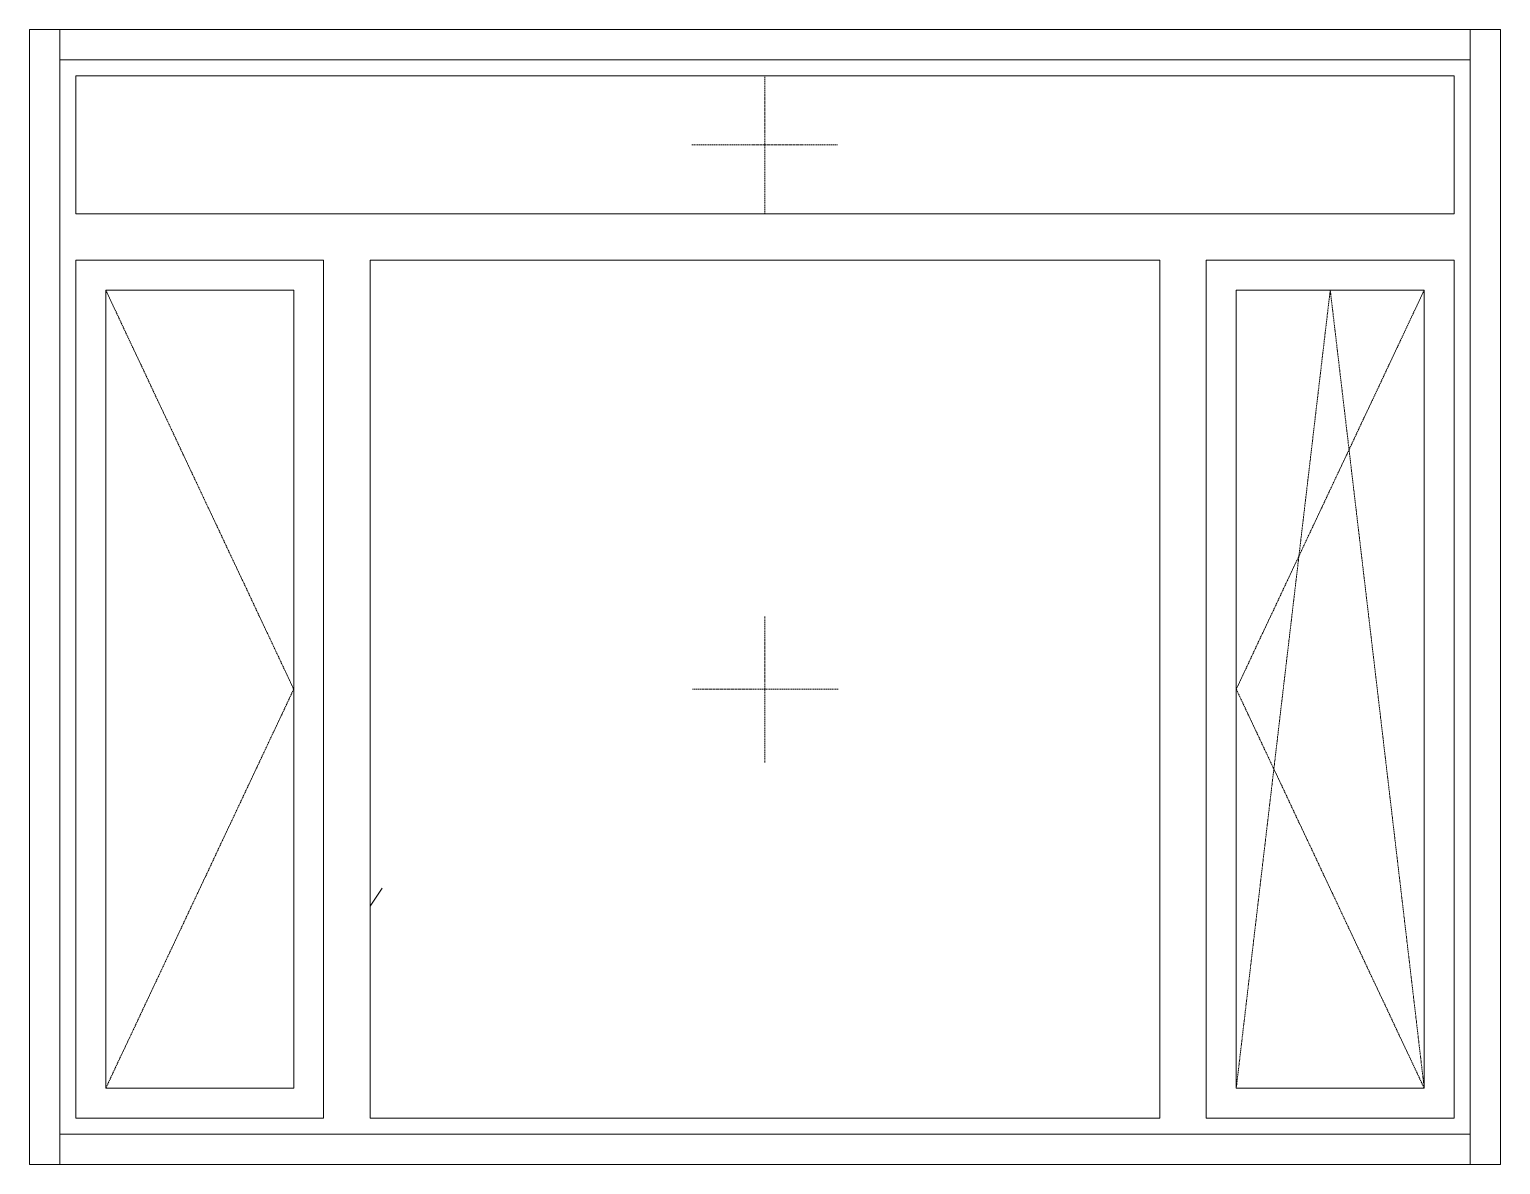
# Model space of a CAD drawing. Header units: millimetres. Extents: x -515342 to 330399, y -224905 to 507333.
# Drawn here: x 300938 to 303348, y 9578 to 11438 of the extents above; entities that cross this region are included whole.
import ezdxf

# ---------------------------------------------------------------- set-up
doc = ezdxf.new("R2010")
doc.units = ezdxf.units.MM
doc.linetypes.add('ASVP_Штриховая_ш2 п1', pattern=[3, 2, -1])
doc.layers.get('0').update_dxf_attribs({"lineweight": 0})
for name, color, linetype, lineweight in [('Витраж', 7, 'Continuous', 0), ('Окна', 7, 'Continuous', 0), ('Окна открывание', 7, 'Continuous', 0)]:
    doc.layers.add(name, color=color, linetype=linetype, lineweight=lineweight)

# ---------------------------------------------------------------- blocks, each defined once
blk = doc.blocks.new('Окно_ПВХ_3Створки_1Фрамуга-верх - АР_Окно_ОП_1820_h_х2370_3ст2фр-в-V56-О_АР_Эскиз_Фасад 1-12 копия 1')
at = {"layer": 'Окна открывание'}
h = blk.add_hatch(dxfattribs=at)
h.set_pattern_fill('FP_1', color=256, style=0, pattern_type=2)
h.set_pattern_definition([(236.31, (995.8, 1244.6), (-1777.9963, -3556.002), [641.067, -5769.603]), (236.31, (1031.34, 1137.9), (-1777.9963, -3556.002), [384.64, -6026.03]), (236.31, (818, 1137.9), (-1777.9963, -3556.002), [384.64, -6026.03])])
h.paths.add_polyline_path([(79145.4, 7586), (79466.6, 7586), (79466.6, 8992), (78172.6, 8992), (78172.6, 7586), (78921.7, 7586)])
at = {"layer": 'Окна'}
for p, q in [((79948.6, 9294), (77690.6, 9294)), ((77690.6, 9294), (77690.6, 9068)), ((79948.6, 9068), (79948.6, 9294)), ((79948.6, 9068), (77690.6, 9068)), ((78096.6, 8992), (77690.6, 8992)), ((77690.6, 8992), (77690.6, 7586)), ((78096.6, 7586), (78096.6, 8992)), ((79466.6, 8992), (78172.6, 8992)), ((78172.6, 7586), (78172.6, 8992)), ((79466.6, 7586), (79466.6, 8992)), ((79948.6, 8992), (79542.6, 8992)), ((79542.6, 7586), (79542.6, 8992)), ((79948.6, 7586), (79948.6, 8992)), ((77739.6, 8943), (77739.6, 7635)), ((78047.6, 8943), (77739.6, 8943)), ((78047.6, 8943), (78047.6, 7635)), ((79591.6, 8943), (79591.6, 7635)), ((79899.6, 8943), (79591.6, 8943)), ((79899.6, 8943), (79899.6, 7635)), ((77739.6, 7635), (78047.6, 7635)), ((79591.6, 7635), (79899.6, 7635)), ((77690.6, 7586), (78096.6, 7586)), ((78172.6, 7586), (79466.6, 7586)), ((79542.6, 7586), (79948.6, 7586))]:
    blk.add_line(p, q, dxfattribs=at)
at = {"layer": 'Окна открывание', "linetype": 'ASVP_Штриховая_ш2 п1'}
for p, q in [((78819.6, 9068), (78819.6, 9294)), ((78699.6, 9181), (78939.6, 9181)), ((77739.6, 8943), (78047.6, 8289)), ((79745.6, 8943), (79591.6, 7635)), ((79899.6, 8943), (79591.6, 8289)), ((79899.6, 7635), (79745.6, 8943)), ((78819.6, 8169), (78819.6, 8409)), ((78047.6, 8289), (77739.6, 7635)), ((78939.6, 8289), (78699.6, 8289)), ((79591.6, 8289), (79899.6, 7635))]:
    blk.add_line(p, q, dxfattribs=at)
blk = doc.blocks.new('Прямоугольный импост - АР_Откос_Металлический_50х330 Белый Правый-9899490-О_АР_Эскиз_Фасад 1-12 копия 1')
at = {"layer": 'Витраж'}
for p, q in [((21713.4, 2570), (21713.4, 2620)), ((24023.4, 2620), (21713.4, 2620)), ((24023.4, 2620), (24023.4, 2570)), ((24023.4, 2570), (21713.4, 2570))]:
    blk.add_line(p, q, dxfattribs=at)
blk = doc.blocks.new('Прямоугольный импост - АР_Откос_Металлический_50х330 Белый Левый-9898758-О_АР_Эскиз_Фасад 1-12 копия 1')
at = {"layer": 'Витраж'}
for p, q in [((21713.4, 760), (21713.4, 810)), ((21713.4, 810), (24023.4, 810)), ((24023.4, 810), (24023.4, 760)), ((21713.4, 760), (24023.4, 760))]:
    blk.add_line(p, q, dxfattribs=at)
blk = doc.blocks.new('Прямоугольный импост - АР_Откос_Металлический_50х330 Белый Правый-9899489-О_АР_Эскиз_Фасад 1-12 копия 1')
at = {"layer": 'Витраж'}
for p, q in [((30112.6, 2620), (30162.6, 2620)), ((30112.6, 2620), (30112.6, 760)), ((30162.6, 2620), (30162.6, 760)), ((30162.6, 760), (30112.6, 760))]:
    blk.add_line(p, q, dxfattribs=at)
blk = doc.blocks.new('Прямоугольный импост - АР_Откос_Металлический_50х330 Белый Левый-9898757-О_АР_Эскиз_Фасад 1-12 копия 1')
at = {"layer": 'Витраж'}
for p, q in [((31672.6, 2620), (31722.6, 2620)), ((31672.6, 760), (31672.6, 2620)), ((31722.6, 760), (31722.6, 2620)), ((31722.6, 760), (31672.6, 760))]:
    blk.add_line(p, q, dxfattribs=at)
blk = doc.blocks.new('СД_Люблино_Фасады_rvt-1-О_АР_Эскиз_Фасад 1-12 копия 1')
at = {"layer": 'Витраж', "lineweight": 9}
for name, p in [('Прямоугольный импост - АР_Откос_Металлический_50х330 Белый Правый-9899489-О_АР_Эскиз_Фасад 1-12 копия 1', (47502, 6750)), ('Прямоугольный импост - АР_Откос_Металлический_50х330 Белый Правый-9899490-О_АР_Эскиз_Фасад 1-12 копия 1', (55951.2, 6750)), ('Прямоугольный импост - АР_Откос_Металлический_50х330 Белый Левый-9898757-О_АР_Эскиз_Фасад 1-12 копия 1', (48302, 6750)), ('Прямоугольный импост - АР_Откос_Металлический_50х330 Белый Левый-9898758-О_АР_Эскиз_Фасад 1-12 копия 1', (55951.2, 6750))]:
    blk.add_blockref(name, p, dxfattribs=at)
at = {"layer": 'Окна', "lineweight": 9}
blk.add_blockref('Окно_ПВХ_3Створки_1Фрамуга-верх - АР_Окно_ОП_1820_h_х2370_3ст2фр-в-V56-О_АР_Эскиз_Фасад 1-12 копия 1', (0, 0), dxfattribs=at)

msp = doc.modelspace()

# ---------------------------------------------------------------- block references
msp.add_blockref('СД_Люблино_Фасады_rvt-1-О_АР_Эскиз_Фасад 1-12 копия 1', (223323.3997, 2067.7355))

doc.saveas('drawing.dxf')
